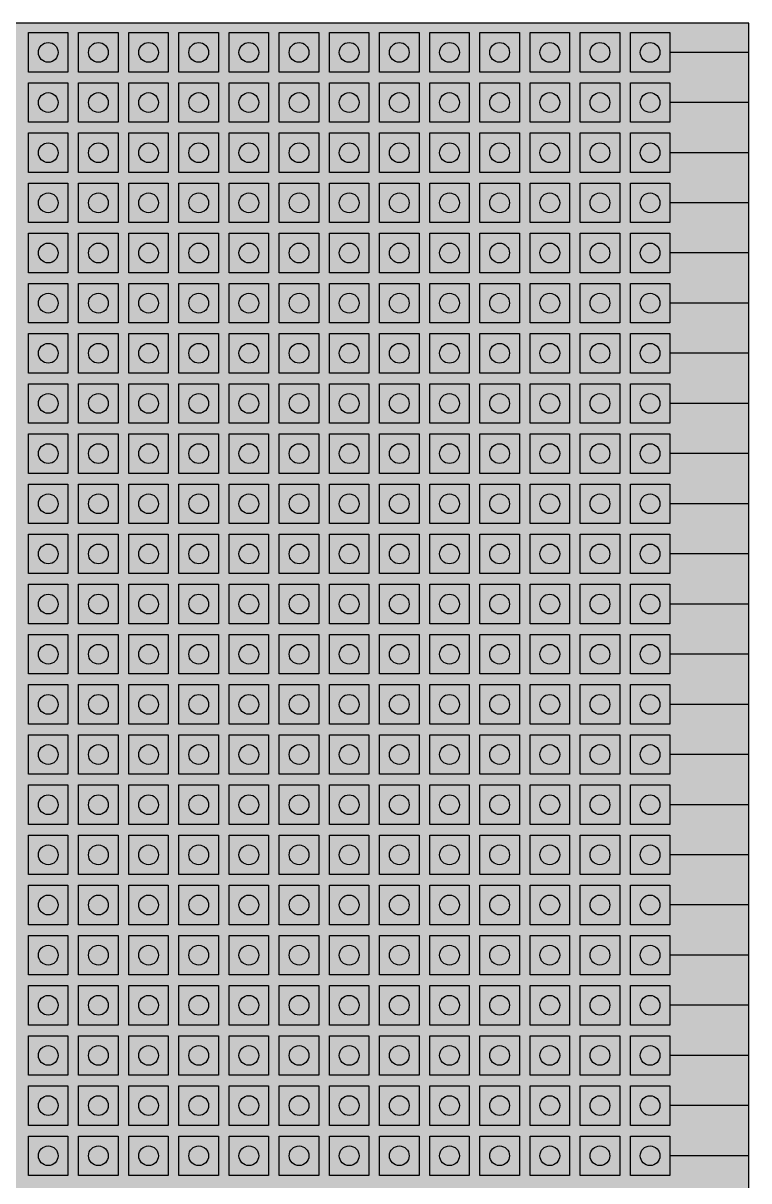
# Model space of a CAD drawing. Header units: millimetres. Extents: x -6 to 434, y -17 to 292.
# Drawn here: x 123 to 159.7, y 41.6 to 100.2 of the extents above; entities that cross this region are included whole.
import ezdxf

# ---------------------------------------------------------------- set-up
doc = ezdxf.new("R2010")
doc.units = ezdxf.units.MM

msp = doc.modelspace()

# ---------------------------------------------------------------- hatches: boundary and pattern name
at = {"transparency": 33554687}
h = msp.add_hatch(color=72, dxfattribs=at)
h.dxf.hatch_style = 1
h.paths.add_polyline_path([(-0.291, 0.208), (159.709, 0.208), (159.709, 100.208), (-0.291, 100.208)])
h = msp.add_hatch(color=96, dxfattribs=at)
h.dxf.hatch_style = 1
h.paths.add_polyline_path([(-0.291, 0.208), (159.709, 0.208), (159.709, 100.208), (-0.291, 100.208)])

# ---------------------------------------------------------------- linework, layer by layer
for p, q in [((159.709, 98.728), (155.709, 98.728)), ((159.709, 96.188), (155.709, 96.188)), ((159.709, 93.648), (155.709, 93.648)), ((159.709, 91.108), (155.709, 91.108)), ((159.709, 88.568), (155.709, 88.568)), ((159.709, 86.028), (155.709, 86.028)), ((159.709, 83.488), (155.709, 83.488)), ((159.709, 80.948), (155.709, 80.948)), ((159.709, 78.408), (155.709, 78.408)), ((159.709, 75.868), (155.709, 75.868)), ((159.709, 73.328), (155.709, 73.328)), ((159.709, 70.788), (155.709, 70.788)), ((159.709, 68.248), (155.709, 68.248)), ((159.709, 65.708), (155.709, 65.708)), ((159.709, 63.168), (155.709, 63.168)), ((159.709, 60.628), (155.709, 60.628)), ((159.709, 58.088), (155.709, 58.088)), ((159.709, 55.548), (155.709, 55.548)), ((159.709, 53.008), (155.709, 53.008)), ((159.709, 50.468), (155.709, 50.468)), ((159.709, 47.928), (155.709, 47.928)), ((159.709, 45.388), (155.709, 45.388)), ((159.709, 42.848), (155.709, 42.848))]:
    msp.add_line(p, q)
for points in [[(-0.291, 0.208), (159.709, 0.208), (159.709, 100.208), (-0.291, 100.208)], [(125.229, 97.728), (123.229, 97.728), (123.229, 99.728), (125.229, 99.728)], [(127.769, 97.728), (125.769, 97.728), (125.769, 99.728), (127.769, 99.728)], [(130.309, 97.728), (128.309, 97.728), (128.309, 99.728), (130.309, 99.728)], [(132.849, 97.728), (130.849, 97.728), (130.849, 99.728), (132.849, 99.728)], [(132.849, 97.728), (130.849, 97.728), (130.849, 99.728), (132.849, 99.728)], [(135.389, 97.728), (133.389, 97.728), (133.389, 99.728), (135.389, 99.728)], [(137.929, 97.728), (135.929, 97.728), (135.929, 99.728), (137.929, 99.728)], [(140.469, 97.728), (138.469, 97.728), (138.469, 99.728), (140.469, 99.728)], [(143.009, 97.728), (141.009, 97.728), (141.009, 99.728), (143.009, 99.728)], [(143.009, 97.728), (141.009, 97.728), (141.009, 99.728), (143.009, 99.728)], [(145.549, 97.728), (143.549, 97.728), (143.549, 99.728), (145.549, 99.728)], [(148.089, 97.728), (146.089, 97.728), (146.089, 99.728), (148.089, 99.728)], [(150.629, 97.728), (148.629, 97.728), (148.629, 99.728), (150.629, 99.728)], [(153.169, 97.728), (151.169, 97.728), (151.169, 99.728), (153.169, 99.728)], [(153.169, 97.728), (151.169, 97.728), (151.169, 99.728), (153.169, 99.728)], [(155.709, 97.728), (153.709, 97.728), (153.709, 99.728), (155.709, 99.728)], [(125.229, 95.188), (123.229, 95.188), (123.229, 97.188), (125.229, 97.188)], [(127.769, 95.188), (125.769, 95.188), (125.769, 97.188), (127.769, 97.188)], [(130.309, 95.188), (128.309, 95.188), (128.309, 97.188), (130.309, 97.188)], [(132.849, 95.188), (130.849, 95.188), (130.849, 97.188), (132.849, 97.188)], [(132.849, 95.188), (130.849, 95.188), (130.849, 97.188), (132.849, 97.188)], [(135.389, 95.188), (133.389, 95.188), (133.389, 97.188), (135.389, 97.188)], [(137.929, 95.188), (135.929, 95.188), (135.929, 97.188), (137.929, 97.188)], [(140.469, 95.188), (138.469, 95.188), (138.469, 97.188), (140.469, 97.188)], [(143.009, 95.188), (141.009, 95.188), (141.009, 97.188), (143.009, 97.188)], [(143.009, 95.188), (141.009, 95.188), (141.009, 97.188), (143.009, 97.188)], [(145.549, 95.188), (143.549, 95.188), (143.549, 97.188), (145.549, 97.188)], [(148.089, 95.188), (146.089, 95.188), (146.089, 97.188), (148.089, 97.188)], [(150.629, 95.188), (148.629, 95.188), (148.629, 97.188), (150.629, 97.188)], [(153.169, 95.188), (151.169, 95.188), (151.169, 97.188), (153.169, 97.188)], [(153.169, 95.188), (151.169, 95.188), (151.169, 97.188), (153.169, 97.188)], [(155.709, 95.188), (153.709, 95.188), (153.709, 97.188), (155.709, 97.188)], [(125.229, 92.648), (123.229, 92.648), (123.229, 94.648), (125.229, 94.648)], [(127.769, 92.648), (125.769, 92.648), (125.769, 94.648), (127.769, 94.648)], [(130.309, 92.648), (128.309, 92.648), (128.309, 94.648), (130.309, 94.648)], [(132.849, 92.648), (130.849, 92.648), (130.849, 94.648), (132.849, 94.648)], [(132.849, 92.648), (130.849, 92.648), (130.849, 94.648), (132.849, 94.648)], [(135.389, 92.648), (133.389, 92.648), (133.389, 94.648), (135.389, 94.648)], [(137.929, 92.648), (135.929, 92.648), (135.929, 94.648), (137.929, 94.648)], [(140.469, 92.648), (138.469, 92.648), (138.469, 94.648), (140.469, 94.648)], [(143.009, 92.648), (141.009, 92.648), (141.009, 94.648), (143.009, 94.648)], [(143.009, 92.648), (141.009, 92.648), (141.009, 94.648), (143.009, 94.648)], [(145.549, 92.648), (143.549, 92.648), (143.549, 94.648), (145.549, 94.648)], [(148.089, 92.648), (146.089, 92.648), (146.089, 94.648), (148.089, 94.648)], [(150.629, 92.648), (148.629, 92.648), (148.629, 94.648), (150.629, 94.648)], [(153.169, 92.648), (151.169, 92.648), (151.169, 94.648), (153.169, 94.648)], [(153.169, 92.648), (151.169, 92.648), (151.169, 94.648), (153.169, 94.648)], [(155.709, 92.648), (153.709, 92.648), (153.709, 94.648), (155.709, 94.648)], [(125.229, 90.108), (123.229, 90.108), (123.229, 92.108), (125.229, 92.108)], [(127.769, 90.108), (125.769, 90.108), (125.769, 92.108), (127.769, 92.108)], [(130.309, 90.108), (128.309, 90.108), (128.309, 92.108), (130.309, 92.108)], [(132.849, 90.108), (130.849, 90.108), (130.849, 92.108), (132.849, 92.108)], [(132.849, 90.108), (130.849, 90.108), (130.849, 92.108), (132.849, 92.108)], [(135.389, 90.108), (133.389, 90.108), (133.389, 92.108), (135.389, 92.108)], [(137.929, 90.108), (135.929, 90.108), (135.929, 92.108), (137.929, 92.108)], [(140.469, 90.108), (138.469, 90.108), (138.469, 92.108), (140.469, 92.108)], [(143.009, 90.108), (141.009, 90.108), (141.009, 92.108), (143.009, 92.108)], [(143.009, 90.108), (141.009, 90.108), (141.009, 92.108), (143.009, 92.108)], [(145.549, 90.108), (143.549, 90.108), (143.549, 92.108), (145.549, 92.108)], [(148.089, 90.108), (146.089, 90.108), (146.089, 92.108), (148.089, 92.108)], [(150.629, 90.108), (148.629, 90.108), (148.629, 92.108), (150.629, 92.108)], [(153.169, 90.108), (151.169, 90.108), (151.169, 92.108), (153.169, 92.108)], [(153.169, 90.108), (151.169, 90.108), (151.169, 92.108), (153.169, 92.108)], [(155.709, 90.108), (153.709, 90.108), (153.709, 92.108), (155.709, 92.108)], [(125.229, 87.568), (123.229, 87.568), (123.229, 89.568), (125.229, 89.568)], [(127.769, 87.568), (125.769, 87.568), (125.769, 89.568), (127.769, 89.568)], [(130.309, 87.568), (128.309, 87.568), (128.309, 89.568), (130.309, 89.568)], [(132.849, 87.568), (130.849, 87.568), (130.849, 89.568), (132.849, 89.568)], [(132.849, 87.568), (130.849, 87.568), (130.849, 89.568), (132.849, 89.568)], [(135.389, 87.568), (133.389, 87.568), (133.389, 89.568), (135.389, 89.568)], [(137.929, 87.568), (135.929, 87.568), (135.929, 89.568), (137.929, 89.568)], [(140.469, 87.568), (138.469, 87.568), (138.469, 89.568), (140.469, 89.568)], [(143.009, 87.568), (141.009, 87.568), (141.009, 89.568), (143.009, 89.568)], [(143.009, 87.568), (141.009, 87.568), (141.009, 89.568), (143.009, 89.568)], [(145.549, 87.568), (143.549, 87.568), (143.549, 89.568), (145.549, 89.568)], [(148.089, 87.568), (146.089, 87.568), (146.089, 89.568), (148.089, 89.568)], [(150.629, 87.568), (148.629, 87.568), (148.629, 89.568), (150.629, 89.568)], [(153.169, 87.568), (151.169, 87.568), (151.169, 89.568), (153.169, 89.568)], [(153.169, 87.568), (151.169, 87.568), (151.169, 89.568), (153.169, 89.568)], [(155.709, 87.568), (153.709, 87.568), (153.709, 89.568), (155.709, 89.568)], [(125.229, 85.028), (123.229, 85.028), (123.229, 87.028), (125.229, 87.028)], [(127.769, 85.028), (125.769, 85.028), (125.769, 87.028), (127.769, 87.028)], [(130.309, 85.028), (128.309, 85.028), (128.309, 87.028), (130.309, 87.028)], [(132.849, 85.028), (130.849, 85.028), (130.849, 87.028), (132.849, 87.028)], [(132.849, 85.028), (130.849, 85.028), (130.849, 87.028), (132.849, 87.028)], [(135.389, 85.028), (133.389, 85.028), (133.389, 87.028), (135.389, 87.028)], [(137.929, 85.028), (135.929, 85.028), (135.929, 87.028), (137.929, 87.028)], [(140.469, 85.028), (138.469, 85.028), (138.469, 87.028), (140.469, 87.028)], [(143.009, 85.028), (141.009, 85.028), (141.009, 87.028), (143.009, 87.028)], [(143.009, 85.028), (141.009, 85.028), (141.009, 87.028), (143.009, 87.028)], [(145.549, 85.028), (143.549, 85.028), (143.549, 87.028), (145.549, 87.028)], [(148.089, 85.028), (146.089, 85.028), (146.089, 87.028), (148.089, 87.028)], [(150.629, 85.028), (148.629, 85.028), (148.629, 87.028), (150.629, 87.028)], [(153.169, 85.028), (151.169, 85.028), (151.169, 87.028), (153.169, 87.028)], [(153.169, 85.028), (151.169, 85.028), (151.169, 87.028), (153.169, 87.028)], [(155.709, 85.028), (153.709, 85.028), (153.709, 87.028), (155.709, 87.028)], [(125.229, 82.488), (123.229, 82.488), (123.229, 84.488), (125.229, 84.488)], [(127.769, 82.488), (125.769, 82.488), (125.769, 84.488), (127.769, 84.488)], [(130.309, 82.488), (128.309, 82.488), (128.309, 84.488), (130.309, 84.488)], [(132.849, 82.488), (130.849, 82.488), (130.849, 84.488), (132.849, 84.488)], [(132.849, 82.488), (130.849, 82.488), (130.849, 84.488), (132.849, 84.488)], [(135.389, 82.488), (133.389, 82.488), (133.389, 84.488), (135.389, 84.488)], [(137.929, 82.488), (135.929, 82.488), (135.929, 84.488), (137.929, 84.488)], [(140.469, 82.488), (138.469, 82.488), (138.469, 84.488), (140.469, 84.488)], [(143.009, 82.488), (141.009, 82.488), (141.009, 84.488), (143.009, 84.488)], [(143.009, 82.488), (141.009, 82.488), (141.009, 84.488), (143.009, 84.488)], [(145.549, 82.488), (143.549, 82.488), (143.549, 84.488), (145.549, 84.488)], [(148.089, 82.488), (146.089, 82.488), (146.089, 84.488), (148.089, 84.488)], [(150.629, 82.488), (148.629, 82.488), (148.629, 84.488), (150.629, 84.488)], [(153.169, 82.488), (151.169, 82.488), (151.169, 84.488), (153.169, 84.488)], [(153.169, 82.488), (151.169, 82.488), (151.169, 84.488), (153.169, 84.488)], [(155.709, 82.488), (153.709, 82.488), (153.709, 84.488), (155.709, 84.488)], [(125.229, 79.948), (123.229, 79.948), (123.229, 81.948), (125.229, 81.948)], [(127.769, 79.948), (125.769, 79.948), (125.769, 81.948), (127.769, 81.948)], [(130.309, 79.948), (128.309, 79.948), (128.309, 81.948), (130.309, 81.948)], [(132.849, 79.948), (130.849, 79.948), (130.849, 81.948), (132.849, 81.948)], [(132.849, 79.948), (130.849, 79.948), (130.849, 81.948), (132.849, 81.948)], [(135.389, 79.948), (133.389, 79.948), (133.389, 81.948), (135.389, 81.948)], [(137.929, 79.948), (135.929, 79.948), (135.929, 81.948), (137.929, 81.948)], [(140.469, 79.948), (138.469, 79.948), (138.469, 81.948), (140.469, 81.948)], [(143.009, 79.948), (141.009, 79.948), (141.009, 81.948), (143.009, 81.948)], [(143.009, 79.948), (141.009, 79.948), (141.009, 81.948), (143.009, 81.948)], [(145.549, 79.948), (143.549, 79.948), (143.549, 81.948), (145.549, 81.948)], [(148.089, 79.948), (146.089, 79.948), (146.089, 81.948), (148.089, 81.948)], [(150.629, 79.948), (148.629, 79.948), (148.629, 81.948), (150.629, 81.948)], [(153.169, 79.948), (151.169, 79.948), (151.169, 81.948), (153.169, 81.948)], [(153.169, 79.948), (151.169, 79.948), (151.169, 81.948), (153.169, 81.948)], [(155.709, 79.948), (153.709, 79.948), (153.709, 81.948), (155.709, 81.948)], [(125.229, 77.408), (123.229, 77.408), (123.229, 79.408), (125.229, 79.408)], [(127.769, 77.408), (125.769, 77.408), (125.769, 79.408), (127.769, 79.408)], [(130.309, 77.408), (128.309, 77.408), (128.309, 79.408), (130.309, 79.408)], [(132.849, 77.408), (130.849, 77.408), (130.849, 79.408), (132.849, 79.408)], [(132.849, 77.408), (130.849, 77.408), (130.849, 79.408), (132.849, 79.408)], [(135.389, 77.408), (133.389, 77.408), (133.389, 79.408), (135.389, 79.408)], [(137.929, 77.408), (135.929, 77.408), (135.929, 79.408), (137.929, 79.408)], [(140.469, 77.408), (138.469, 77.408), (138.469, 79.408), (140.469, 79.408)], [(143.009, 77.408), (141.009, 77.408), (141.009, 79.408), (143.009, 79.408)], [(143.009, 77.408), (141.009, 77.408), (141.009, 79.408), (143.009, 79.408)], [(145.549, 77.408), (143.549, 77.408), (143.549, 79.408), (145.549, 79.408)], [(148.089, 77.408), (146.089, 77.408), (146.089, 79.408), (148.089, 79.408)], [(150.629, 77.408), (148.629, 77.408), (148.629, 79.408), (150.629, 79.408)], [(153.169, 77.408), (151.169, 77.408), (151.169, 79.408), (153.169, 79.408)], [(153.169, 77.408), (151.169, 77.408), (151.169, 79.408), (153.169, 79.408)], [(155.709, 77.408), (153.709, 77.408), (153.709, 79.408), (155.709, 79.408)], [(125.229, 74.868), (123.229, 74.868), (123.229, 76.868), (125.229, 76.868)], [(127.769, 74.868), (125.769, 74.868), (125.769, 76.868), (127.769, 76.868)], [(130.309, 74.868), (128.309, 74.868), (128.309, 76.868), (130.309, 76.868)], [(132.849, 74.868), (130.849, 74.868), (130.849, 76.868), (132.849, 76.868)], [(132.849, 74.868), (130.849, 74.868), (130.849, 76.868), (132.849, 76.868)], [(135.389, 74.868), (133.389, 74.868), (133.389, 76.868), (135.389, 76.868)], [(137.929, 74.868), (135.929, 74.868), (135.929, 76.868), (137.929, 76.868)], [(140.469, 74.868), (138.469, 74.868), (138.469, 76.868), (140.469, 76.868)], [(143.009, 74.868), (141.009, 74.868), (141.009, 76.868), (143.009, 76.868)], [(143.009, 74.868), (141.009, 74.868), (141.009, 76.868), (143.009, 76.868)], [(145.549, 74.868), (143.549, 74.868), (143.549, 76.868), (145.549, 76.868)], [(148.089, 74.868), (146.089, 74.868), (146.089, 76.868), (148.089, 76.868)], [(150.629, 74.868), (148.629, 74.868), (148.629, 76.868), (150.629, 76.868)], [(153.169, 74.868), (151.169, 74.868), (151.169, 76.868), (153.169, 76.868)], [(153.169, 74.868), (151.169, 74.868), (151.169, 76.868), (153.169, 76.868)], [(155.709, 74.868), (153.709, 74.868), (153.709, 76.868), (155.709, 76.868)], [(125.229, 72.328), (123.229, 72.328), (123.229, 74.328), (125.229, 74.328)], [(127.769, 72.328), (125.769, 72.328), (125.769, 74.328), (127.769, 74.328)], [(130.309, 72.328), (128.309, 72.328), (128.309, 74.328), (130.309, 74.328)], [(132.849, 72.328), (130.849, 72.328), (130.849, 74.328), (132.849, 74.328)], [(132.849, 72.328), (130.849, 72.328), (130.849, 74.328), (132.849, 74.328)], [(135.389, 72.328), (133.389, 72.328), (133.389, 74.328), (135.389, 74.328)], [(137.929, 72.328), (135.929, 72.328), (135.929, 74.328), (137.929, 74.328)], [(140.469, 72.328), (138.469, 72.328), (138.469, 74.328), (140.469, 74.328)], [(143.009, 72.328), (141.009, 72.328), (141.009, 74.328), (143.009, 74.328)], [(143.009, 72.328), (141.009, 72.328), (141.009, 74.328), (143.009, 74.328)], [(145.549, 72.328), (143.549, 72.328), (143.549, 74.328), (145.549, 74.328)], [(148.089, 72.328), (146.089, 72.328), (146.089, 74.328), (148.089, 74.328)], [(150.629, 72.328), (148.629, 72.328), (148.629, 74.328), (150.629, 74.328)], [(153.169, 72.328), (151.169, 72.328), (151.169, 74.328), (153.169, 74.328)], [(153.169, 72.328), (151.169, 72.328), (151.169, 74.328), (153.169, 74.328)], [(155.709, 72.328), (153.709, 72.328), (153.709, 74.328), (155.709, 74.328)], [(125.229, 69.788), (123.229, 69.788), (123.229, 71.788), (125.229, 71.788)], [(127.769, 69.788), (125.769, 69.788), (125.769, 71.788), (127.769, 71.788)], [(130.309, 69.788), (128.309, 69.788), (128.309, 71.788), (130.309, 71.788)], [(132.849, 69.788), (130.849, 69.788), (130.849, 71.788), (132.849, 71.788)], [(132.849, 69.788), (130.849, 69.788), (130.849, 71.788), (132.849, 71.788)], [(135.389, 69.788), (133.389, 69.788), (133.389, 71.788), (135.389, 71.788)], [(137.929, 69.788), (135.929, 69.788), (135.929, 71.788), (137.929, 71.788)], [(140.469, 69.788), (138.469, 69.788), (138.469, 71.788), (140.469, 71.788)], [(143.009, 69.788), (141.009, 69.788), (141.009, 71.788), (143.009, 71.788)], [(143.009, 69.788), (141.009, 69.788), (141.009, 71.788), (143.009, 71.788)], [(145.549, 69.788), (143.549, 69.788), (143.549, 71.788), (145.549, 71.788)], [(148.089, 69.788), (146.089, 69.788), (146.089, 71.788), (148.089, 71.788)], [(150.629, 69.788), (148.629, 69.788), (148.629, 71.788), (150.629, 71.788)], [(153.169, 69.788), (151.169, 69.788), (151.169, 71.788), (153.169, 71.788)], [(153.169, 69.788), (151.169, 69.788), (151.169, 71.788), (153.169, 71.788)], [(155.709, 69.788), (153.709, 69.788), (153.709, 71.788), (155.709, 71.788)], [(125.229, 67.248), (123.229, 67.248), (123.229, 69.248), (125.229, 69.248)], [(127.769, 67.248), (125.769, 67.248), (125.769, 69.248), (127.769, 69.248)], [(130.309, 67.248), (128.309, 67.248), (128.309, 69.248), (130.309, 69.248)], [(132.849, 67.248), (130.849, 67.248), (130.849, 69.248), (132.849, 69.248)], [(132.849, 67.248), (130.849, 67.248), (130.849, 69.248), (132.849, 69.248)], [(135.389, 67.248), (133.389, 67.248), (133.389, 69.248), (135.389, 69.248)], [(137.929, 67.248), (135.929, 67.248), (135.929, 69.248), (137.929, 69.248)], [(140.469, 67.248), (138.469, 67.248), (138.469, 69.248), (140.469, 69.248)], [(143.009, 67.248), (141.009, 67.248), (141.009, 69.248), (143.009, 69.248)], [(143.009, 67.248), (141.009, 67.248), (141.009, 69.248), (143.009, 69.248)], [(145.549, 67.248), (143.549, 67.248), (143.549, 69.248), (145.549, 69.248)], [(148.089, 67.248), (146.089, 67.248), (146.089, 69.248), (148.089, 69.248)], [(150.629, 67.248), (148.629, 67.248), (148.629, 69.248), (150.629, 69.248)], [(153.169, 67.248), (151.169, 67.248), (151.169, 69.248), (153.169, 69.248)], [(153.169, 67.248), (151.169, 67.248), (151.169, 69.248), (153.169, 69.248)], [(155.709, 67.248), (153.709, 67.248), (153.709, 69.248), (155.709, 69.248)], [(125.229, 64.708), (123.229, 64.708), (123.229, 66.708), (125.229, 66.708)], [(127.769, 64.708), (125.769, 64.708), (125.769, 66.708), (127.769, 66.708)], [(130.309, 64.708), (128.309, 64.708), (128.309, 66.708), (130.309, 66.708)], [(132.849, 64.708), (130.849, 64.708), (130.849, 66.708), (132.849, 66.708)], [(132.849, 64.708), (130.849, 64.708), (130.849, 66.708), (132.849, 66.708)], [(135.389, 64.708), (133.389, 64.708), (133.389, 66.708), (135.389, 66.708)], [(137.929, 64.708), (135.929, 64.708), (135.929, 66.708), (137.929, 66.708)], [(140.469, 64.708), (138.469, 64.708), (138.469, 66.708), (140.469, 66.708)], [(143.009, 64.708), (141.009, 64.708), (141.009, 66.708), (143.009, 66.708)], [(143.009, 64.708), (141.009, 64.708), (141.009, 66.708), (143.009, 66.708)], [(145.549, 64.708), (143.549, 64.708), (143.549, 66.708), (145.549, 66.708)], [(148.089, 64.708), (146.089, 64.708), (146.089, 66.708), (148.089, 66.708)], [(150.629, 64.708), (148.629, 64.708), (148.629, 66.708), (150.629, 66.708)], [(153.169, 64.708), (151.169, 64.708), (151.169, 66.708), (153.169, 66.708)], [(153.169, 64.708), (151.169, 64.708), (151.169, 66.708), (153.169, 66.708)], [(155.709, 64.708), (153.709, 64.708), (153.709, 66.708), (155.709, 66.708)], [(125.229, 62.168), (123.229, 62.168), (123.229, 64.168), (125.229, 64.168)], [(127.769, 62.168), (125.769, 62.168), (125.769, 64.168), (127.769, 64.168)], [(130.309, 62.168), (128.309, 62.168), (128.309, 64.168), (130.309, 64.168)], [(132.849, 62.168), (130.849, 62.168), (130.849, 64.168), (132.849, 64.168)], [(132.849, 62.168), (130.849, 62.168), (130.849, 64.168), (132.849, 64.168)], [(135.389, 62.168), (133.389, 62.168), (133.389, 64.168), (135.389, 64.168)], [(137.929, 62.168), (135.929, 62.168), (135.929, 64.168), (137.929, 64.168)], [(140.469, 62.168), (138.469, 62.168), (138.469, 64.168), (140.469, 64.168)], [(143.009, 62.168), (141.009, 62.168), (141.009, 64.168), (143.009, 64.168)], [(143.009, 62.168), (141.009, 62.168), (141.009, 64.168), (143.009, 64.168)], [(145.549, 62.168), (143.549, 62.168), (143.549, 64.168), (145.549, 64.168)], [(148.089, 62.168), (146.089, 62.168), (146.089, 64.168), (148.089, 64.168)], [(150.629, 62.168), (148.629, 62.168), (148.629, 64.168), (150.629, 64.168)], [(153.169, 62.168), (151.169, 62.168), (151.169, 64.168), (153.169, 64.168)], [(153.169, 62.168), (151.169, 62.168), (151.169, 64.168), (153.169, 64.168)], [(155.709, 62.168), (153.709, 62.168), (153.709, 64.168), (155.709, 64.168)], [(125.229, 59.628), (123.229, 59.628), (123.229, 61.628), (125.229, 61.628)], [(127.769, 59.628), (125.769, 59.628), (125.769, 61.628), (127.769, 61.628)], [(130.309, 59.628), (128.309, 59.628), (128.309, 61.628), (130.309, 61.628)], [(132.849, 59.628), (130.849, 59.628), (130.849, 61.628), (132.849, 61.628)], [(132.849, 59.628), (130.849, 59.628), (130.849, 61.628), (132.849, 61.628)], [(135.389, 59.628), (133.389, 59.628), (133.389, 61.628), (135.389, 61.628)], [(137.929, 59.628), (135.929, 59.628), (135.929, 61.628), (137.929, 61.628)], [(140.469, 59.628), (138.469, 59.628), (138.469, 61.628), (140.469, 61.628)], [(143.009, 59.628), (141.009, 59.628), (141.009, 61.628), (143.009, 61.628)], [(143.009, 59.628), (141.009, 59.628), (141.009, 61.628), (143.009, 61.628)], [(145.549, 59.628), (143.549, 59.628), (143.549, 61.628), (145.549, 61.628)], [(148.089, 59.628), (146.089, 59.628), (146.089, 61.628), (148.089, 61.628)], [(150.629, 59.628), (148.629, 59.628), (148.629, 61.628), (150.629, 61.628)], [(153.169, 59.628), (151.169, 59.628), (151.169, 61.628), (153.169, 61.628)], [(153.169, 59.628), (151.169, 59.628), (151.169, 61.628), (153.169, 61.628)], [(155.709, 59.628), (153.709, 59.628), (153.709, 61.628), (155.709, 61.628)], [(125.229, 57.088), (123.229, 57.088), (123.229, 59.088), (125.229, 59.088)], [(127.769, 57.088), (125.769, 57.088), (125.769, 59.088), (127.769, 59.088)], [(130.309, 57.088), (128.309, 57.088), (128.309, 59.088), (130.309, 59.088)], [(132.849, 57.088), (130.849, 57.088), (130.849, 59.088), (132.849, 59.088)], [(132.849, 57.088), (130.849, 57.088), (130.849, 59.088), (132.849, 59.088)], [(135.389, 57.088), (133.389, 57.088), (133.389, 59.088), (135.389, 59.088)], [(137.929, 57.088), (135.929, 57.088), (135.929, 59.088), (137.929, 59.088)], [(140.469, 57.088), (138.469, 57.088), (138.469, 59.088), (140.469, 59.088)], [(143.009, 57.088), (141.009, 57.088), (141.009, 59.088), (143.009, 59.088)], [(143.009, 57.088), (141.009, 57.088), (141.009, 59.088), (143.009, 59.088)], [(145.549, 57.088), (143.549, 57.088), (143.549, 59.088), (145.549, 59.088)], [(148.089, 57.088), (146.089, 57.088), (146.089, 59.088), (148.089, 59.088)], [(150.629, 57.088), (148.629, 57.088), (148.629, 59.088), (150.629, 59.088)], [(153.169, 57.088), (151.169, 57.088), (151.169, 59.088), (153.169, 59.088)], [(153.169, 57.088), (151.169, 57.088), (151.169, 59.088), (153.169, 59.088)], [(155.709, 57.088), (153.709, 57.088), (153.709, 59.088), (155.709, 59.088)], [(125.229, 54.548), (123.229, 54.548), (123.229, 56.548), (125.229, 56.548)], [(127.769, 54.548), (125.769, 54.548), (125.769, 56.548), (127.769, 56.548)], [(130.309, 54.548), (128.309, 54.548), (128.309, 56.548), (130.309, 56.548)], [(132.849, 54.548), (130.849, 54.548), (130.849, 56.548), (132.849, 56.548)], [(132.849, 54.548), (130.849, 54.548), (130.849, 56.548), (132.849, 56.548)], [(135.389, 54.548), (133.389, 54.548), (133.389, 56.548), (135.389, 56.548)], [(137.929, 54.548), (135.929, 54.548), (135.929, 56.548), (137.929, 56.548)], [(140.469, 54.548), (138.469, 54.548), (138.469, 56.548), (140.469, 56.548)], [(143.009, 54.548), (141.009, 54.548), (141.009, 56.548), (143.009, 56.548)], [(143.009, 54.548), (141.009, 54.548), (141.009, 56.548), (143.009, 56.548)], [(145.549, 54.548), (143.549, 54.548), (143.549, 56.548), (145.549, 56.548)], [(148.089, 54.548), (146.089, 54.548), (146.089, 56.548), (148.089, 56.548)], [(150.629, 54.548), (148.629, 54.548), (148.629, 56.548), (150.629, 56.548)], [(153.169, 54.548), (151.169, 54.548), (151.169, 56.548), (153.169, 56.548)], [(153.169, 54.548), (151.169, 54.548), (151.169, 56.548), (153.169, 56.548)], [(155.709, 54.548), (153.709, 54.548), (153.709, 56.548), (155.709, 56.548)], [(125.229, 52.008), (123.229, 52.008), (123.229, 54.008), (125.229, 54.008)], [(127.769, 52.008), (125.769, 52.008), (125.769, 54.008), (127.769, 54.008)], [(130.309, 52.008), (128.309, 52.008), (128.309, 54.008), (130.309, 54.008)], [(132.849, 52.008), (130.849, 52.008), (130.849, 54.008), (132.849, 54.008)], [(132.849, 52.008), (130.849, 52.008), (130.849, 54.008), (132.849, 54.008)], [(135.389, 52.008), (133.389, 52.008), (133.389, 54.008), (135.389, 54.008)], [(137.929, 52.008), (135.929, 52.008), (135.929, 54.008), (137.929, 54.008)], [(140.469, 52.008), (138.469, 52.008), (138.469, 54.008), (140.469, 54.008)], [(143.009, 52.008), (141.009, 52.008), (141.009, 54.008), (143.009, 54.008)], [(143.009, 52.008), (141.009, 52.008), (141.009, 54.008), (143.009, 54.008)], [(145.549, 52.008), (143.549, 52.008), (143.549, 54.008), (145.549, 54.008)], [(148.089, 52.008), (146.089, 52.008), (146.089, 54.008), (148.089, 54.008)], [(150.629, 52.008), (148.629, 52.008), (148.629, 54.008), (150.629, 54.008)], [(153.169, 52.008), (151.169, 52.008), (151.169, 54.008), (153.169, 54.008)], [(153.169, 52.008), (151.169, 52.008), (151.169, 54.008), (153.169, 54.008)], [(155.709, 52.008), (153.709, 52.008), (153.709, 54.008), (155.709, 54.008)], [(125.229, 49.468), (123.229, 49.468), (123.229, 51.468), (125.229, 51.468)], [(127.769, 49.468), (125.769, 49.468), (125.769, 51.468), (127.769, 51.468)], [(130.309, 49.468), (128.309, 49.468), (128.309, 51.468), (130.309, 51.468)], [(132.849, 49.468), (130.849, 49.468), (130.849, 51.468), (132.849, 51.468)], [(132.849, 49.468), (130.849, 49.468), (130.849, 51.468), (132.849, 51.468)], [(135.389, 49.468), (133.389, 49.468), (133.389, 51.468), (135.389, 51.468)], [(137.929, 49.468), (135.929, 49.468), (135.929, 51.468), (137.929, 51.468)], [(140.469, 49.468), (138.469, 49.468), (138.469, 51.468), (140.469, 51.468)], [(143.009, 49.468), (141.009, 49.468), (141.009, 51.468), (143.009, 51.468)], [(143.009, 49.468), (141.009, 49.468), (141.009, 51.468), (143.009, 51.468)], [(145.549, 49.468), (143.549, 49.468), (143.549, 51.468), (145.549, 51.468)], [(148.089, 49.468), (146.089, 49.468), (146.089, 51.468), (148.089, 51.468)], [(150.629, 49.468), (148.629, 49.468), (148.629, 51.468), (150.629, 51.468)], [(153.169, 49.468), (151.169, 49.468), (151.169, 51.468), (153.169, 51.468)], [(153.169, 49.468), (151.169, 49.468), (151.169, 51.468), (153.169, 51.468)], [(155.709, 49.468), (153.709, 49.468), (153.709, 51.468), (155.709, 51.468)], [(125.229, 46.928), (123.229, 46.928), (123.229, 48.928), (125.229, 48.928)], [(127.769, 46.928), (125.769, 46.928), (125.769, 48.928), (127.769, 48.928)], [(130.309, 46.928), (128.309, 46.928), (128.309, 48.928), (130.309, 48.928)], [(132.849, 46.928), (130.849, 46.928), (130.849, 48.928), (132.849, 48.928)], [(132.849, 46.928), (130.849, 46.928), (130.849, 48.928), (132.849, 48.928)], [(135.389, 46.928), (133.389, 46.928), (133.389, 48.928), (135.389, 48.928)], [(137.929, 46.928), (135.929, 46.928), (135.929, 48.928), (137.929, 48.928)], [(140.469, 46.928), (138.469, 46.928), (138.469, 48.928), (140.469, 48.928)], [(143.009, 46.928), (141.009, 46.928), (141.009, 48.928), (143.009, 48.928)], [(143.009, 46.928), (141.009, 46.928), (141.009, 48.928), (143.009, 48.928)], [(145.549, 46.928), (143.549, 46.928), (143.549, 48.928), (145.549, 48.928)], [(148.089, 46.928), (146.089, 46.928), (146.089, 48.928), (148.089, 48.928)], [(150.629, 46.928), (148.629, 46.928), (148.629, 48.928), (150.629, 48.928)], [(153.169, 46.928), (151.169, 46.928), (151.169, 48.928), (153.169, 48.928)], [(153.169, 46.928), (151.169, 46.928), (151.169, 48.928), (153.169, 48.928)], [(155.709, 46.928), (153.709, 46.928), (153.709, 48.928), (155.709, 48.928)], [(125.229, 44.388), (123.229, 44.388), (123.229, 46.388), (125.229, 46.388)], [(127.769, 44.388), (125.769, 44.388), (125.769, 46.388), (127.769, 46.388)], [(130.309, 44.388), (128.309, 44.388), (128.309, 46.388), (130.309, 46.388)], [(132.849, 44.388), (130.849, 44.388), (130.849, 46.388), (132.849, 46.388)], [(132.849, 44.388), (130.849, 44.388), (130.849, 46.388), (132.849, 46.388)], [(135.389, 44.388), (133.389, 44.388), (133.389, 46.388), (135.389, 46.388)], [(137.929, 44.388), (135.929, 44.388), (135.929, 46.388), (137.929, 46.388)], [(140.469, 44.388), (138.469, 44.388), (138.469, 46.388), (140.469, 46.388)], [(143.009, 44.388), (141.009, 44.388), (141.009, 46.388), (143.009, 46.388)], [(143.009, 44.388), (141.009, 44.388), (141.009, 46.388), (143.009, 46.388)], [(145.549, 44.388), (143.549, 44.388), (143.549, 46.388), (145.549, 46.388)], [(148.089, 44.388), (146.089, 44.388), (146.089, 46.388), (148.089, 46.388)], [(150.629, 44.388), (148.629, 44.388), (148.629, 46.388), (150.629, 46.388)], [(153.169, 44.388), (151.169, 44.388), (151.169, 46.388), (153.169, 46.388)], [(153.169, 44.388), (151.169, 44.388), (151.169, 46.388), (153.169, 46.388)], [(155.709, 44.388), (153.709, 44.388), (153.709, 46.388), (155.709, 46.388)], [(125.229, 41.848), (123.229, 41.848), (123.229, 43.848), (125.229, 43.848)], [(127.769, 41.848), (125.769, 41.848), (125.769, 43.848), (127.769, 43.848)], [(130.309, 41.848), (128.309, 41.848), (128.309, 43.848), (130.309, 43.848)], [(132.849, 41.848), (130.849, 41.848), (130.849, 43.848), (132.849, 43.848)], [(132.849, 41.848), (130.849, 41.848), (130.849, 43.848), (132.849, 43.848)], [(135.389, 41.848), (133.389, 41.848), (133.389, 43.848), (135.389, 43.848)], [(137.929, 41.848), (135.929, 41.848), (135.929, 43.848), (137.929, 43.848)], [(140.469, 41.848), (138.469, 41.848), (138.469, 43.848), (140.469, 43.848)], [(143.009, 41.848), (141.009, 41.848), (141.009, 43.848), (143.009, 43.848)], [(143.009, 41.848), (141.009, 41.848), (141.009, 43.848), (143.009, 43.848)], [(145.549, 41.848), (143.549, 41.848), (143.549, 43.848), (145.549, 43.848)], [(148.089, 41.848), (146.089, 41.848), (146.089, 43.848), (148.089, 43.848)], [(150.629, 41.848), (148.629, 41.848), (148.629, 43.848), (150.629, 43.848)], [(153.169, 41.848), (151.169, 41.848), (151.169, 43.848), (153.169, 43.848)], [(153.169, 41.848), (151.169, 41.848), (151.169, 43.848), (153.169, 43.848)], [(155.709, 41.848), (153.709, 41.848), (153.709, 43.848), (155.709, 43.848)]]:
    msp.add_lwpolyline(points, close=True)
for centre in [(124.229, 98.728), (126.769, 98.728), (129.309, 98.728), (131.849, 98.728), (131.849, 98.728), (134.389, 98.728), (136.929, 98.728), (139.469, 98.728), (142.009, 98.728), (142.009, 98.728), (144.549, 98.728), (147.089, 98.728), (149.629, 98.728), (152.169, 98.728), (152.169, 98.728), (154.709, 98.728), (124.229, 96.188), (126.769, 96.188), (129.309, 96.188), (131.849, 96.188), (131.849, 96.188), (134.389, 96.188), (136.929, 96.188), (139.469, 96.188), (142.009, 96.188), (142.009, 96.188), (144.549, 96.188), (147.089, 96.188), (149.629, 96.188), (152.169, 96.188), (152.169, 96.188), (154.709, 96.188), (124.229, 93.648), (126.769, 93.648), (129.309, 93.648), (131.849, 93.648), (131.849, 93.648), (134.389, 93.648), (136.929, 93.648), (139.469, 93.648), (142.009, 93.648), (142.009, 93.648), (144.549, 93.648), (147.089, 93.648), (149.629, 93.648), (152.169, 93.648), (152.169, 93.648), (154.709, 93.648), (124.229, 91.108), (126.769, 91.108), (129.309, 91.108), (131.849, 91.108), (131.849, 91.108), (134.389, 91.108), (136.929, 91.108), (139.469, 91.108), (142.009, 91.108), (142.009, 91.108), (144.549, 91.108), (147.089, 91.108), (149.629, 91.108), (152.169, 91.108), (152.169, 91.108), (154.709, 91.108), (124.229, 88.568), (126.769, 88.568), (129.309, 88.568), (131.849, 88.568), (131.849, 88.568), (134.389, 88.568), (136.929, 88.568), (139.469, 88.568), (142.009, 88.568), (142.009, 88.568), (144.549, 88.568), (147.089, 88.568), (149.629, 88.568), (152.169, 88.568), (152.169, 88.568), (154.709, 88.568), (124.229, 86.028), (126.769, 86.028), (129.309, 86.028), (131.849, 86.028), (131.849, 86.028), (134.389, 86.028), (136.929, 86.028), (139.469, 86.028), (142.009, 86.028), (142.009, 86.028), (144.549, 86.028), (147.089, 86.028), (149.629, 86.028), (152.169, 86.028), (152.169, 86.028), (154.709, 86.028), (124.229, 83.488), (126.769, 83.488), (129.309, 83.488), (131.849, 83.488), (131.849, 83.488), (134.389, 83.488), (136.929, 83.488), (139.469, 83.488), (142.009, 83.488), (142.009, 83.488), (144.549, 83.488), (147.089, 83.488), (149.629, 83.488), (152.169, 83.488), (152.169, 83.488), (154.709, 83.488), (124.229, 80.948), (126.769, 80.948), (129.309, 80.948), (131.849, 80.948), (131.849, 80.948), (134.389, 80.948), (136.929, 80.948), (139.469, 80.948), (142.009, 80.948), (142.009, 80.948), (144.549, 80.948), (147.089, 80.948), (149.629, 80.948), (152.169, 80.948), (152.169, 80.948), (154.709, 80.948), (124.229, 78.408), (126.769, 78.408), (129.309, 78.408), (131.849, 78.408), (131.849, 78.408), (134.389, 78.408), (136.929, 78.408), (139.469, 78.408), (142.009, 78.408), (142.009, 78.408), (144.549, 78.408), (147.089, 78.408), (149.629, 78.408), (152.169, 78.408), (152.169, 78.408), (154.709, 78.408), (124.229, 75.868), (126.769, 75.868), (129.309, 75.868), (131.849, 75.868), (131.849, 75.868), (134.389, 75.868), (136.929, 75.868), (139.469, 75.868), (142.009, 75.868), (142.009, 75.868), (144.549, 75.868), (147.089, 75.868), (149.629, 75.868), (152.169, 75.868), (152.169, 75.868), (154.709, 75.868), (124.229, 73.328), (126.769, 73.328), (129.309, 73.328), (131.849, 73.328), (131.849, 73.328), (134.389, 73.328), (136.929, 73.328), (139.469, 73.328), (142.009, 73.328), (142.009, 73.328), (144.549, 73.328), (147.089, 73.328), (149.629, 73.328), (152.169, 73.328), (152.169, 73.328), (154.709, 73.328), (124.229, 70.788), (126.769, 70.788), (129.309, 70.788), (131.849, 70.788), (131.849, 70.788), (134.389, 70.788), (136.929, 70.788), (139.469, 70.788), (142.009, 70.788), (142.009, 70.788), (144.549, 70.788), (147.089, 70.788), (149.629, 70.788), (152.169, 70.788), (152.169, 70.788), (154.709, 70.788), (124.229, 68.248), (126.769, 68.248), (129.309, 68.248), (131.849, 68.248), (131.849, 68.248), (134.389, 68.248), (136.929, 68.248), (139.469, 68.248), (142.009, 68.248), (142.009, 68.248), (144.549, 68.248), (147.089, 68.248), (149.629, 68.248), (152.169, 68.248), (152.169, 68.248), (154.709, 68.248), (124.229, 65.708), (126.769, 65.708), (129.309, 65.708), (131.849, 65.708), (131.849, 65.708), (134.389, 65.708), (136.929, 65.708), (139.469, 65.708), (142.009, 65.708), (142.009, 65.708), (144.549, 65.708), (147.089, 65.708), (149.629, 65.708), (152.169, 65.708), (152.169, 65.708), (154.709, 65.708), (124.229, 63.168), (126.769, 63.168), (129.309, 63.168), (131.849, 63.168), (131.849, 63.168), (134.389, 63.168), (136.929, 63.168), (139.469, 63.168), (142.009, 63.168), (142.009, 63.168), (144.549, 63.168), (147.089, 63.168), (149.629, 63.168), (152.169, 63.168), (152.169, 63.168), (154.709, 63.168), (124.229, 60.628), (126.769, 60.628), (129.309, 60.628), (131.849, 60.628), (131.849, 60.628), (134.389, 60.628), (136.929, 60.628), (139.469, 60.628), (142.009, 60.628), (142.009, 60.628), (144.549, 60.628), (147.089, 60.628), (149.629, 60.628), (152.169, 60.628), (152.169, 60.628), (154.709, 60.628), (124.229, 58.088), (126.769, 58.088), (129.309, 58.088), (131.849, 58.088), (131.849, 58.088), (134.389, 58.088), (136.929, 58.088), (139.469, 58.088), (142.009, 58.088), (142.009, 58.088), (144.549, 58.088), (147.089, 58.088), (149.629, 58.088), (152.169, 58.088), (152.169, 58.088), (154.709, 58.088), (124.229, 55.548), (126.769, 55.548), (129.309, 55.548), (131.849, 55.548), (131.849, 55.548), (134.389, 55.548), (136.929, 55.548), (139.469, 55.548), (142.009, 55.548), (142.009, 55.548), (144.549, 55.548), (147.089, 55.548), (149.629, 55.548), (152.169, 55.548), (152.169, 55.548), (154.709, 55.548), (124.229, 53.008), (126.769, 53.008), (129.309, 53.008), (131.849, 53.008), (131.849, 53.008), (134.389, 53.008), (136.929, 53.008), (139.469, 53.008), (142.009, 53.008), (142.009, 53.008), (144.549, 53.008), (147.089, 53.008), (149.629, 53.008), (152.169, 53.008), (152.169, 53.008), (154.709, 53.008), (124.229, 50.468), (126.769, 50.468), (129.309, 50.468), (131.849, 50.468), (131.849, 50.468), (134.389, 50.468), (136.929, 50.468), (139.469, 50.468), (142.009, 50.468), (142.009, 50.468), (144.549, 50.468), (147.089, 50.468), (149.629, 50.468), (152.169, 50.468), (152.169, 50.468), (154.709, 50.468), (124.229, 47.928), (126.769, 47.928), (129.309, 47.928), (131.849, 47.928), (131.849, 47.928), (134.389, 47.928), (136.929, 47.928), (139.469, 47.928), (142.009, 47.928), (142.009, 47.928), (144.549, 47.928), (147.089, 47.928), (149.629, 47.928), (152.169, 47.928), (152.169, 47.928), (154.709, 47.928), (124.229, 45.388), (126.769, 45.388), (129.309, 45.388), (131.849, 45.388), (131.849, 45.388), (134.389, 45.388), (136.929, 45.388), (139.469, 45.388), (142.009, 45.388), (142.009, 45.388), (144.549, 45.388), (147.089, 45.388), (149.629, 45.388), (152.169, 45.388), (152.169, 45.388), (154.709, 45.388), (124.229, 42.848), (126.769, 42.848), (129.309, 42.848), (131.849, 42.848), (131.849, 42.848), (134.389, 42.848), (136.929, 42.848), (139.469, 42.848), (142.009, 42.848), (142.009, 42.848), (144.549, 42.848), (147.089, 42.848), (149.629, 42.848), (152.169, 42.848), (152.169, 42.848), (154.709, 42.848)]:
    msp.add_circle(centre, 0.5)

doc.saveas('drawing.dxf')
